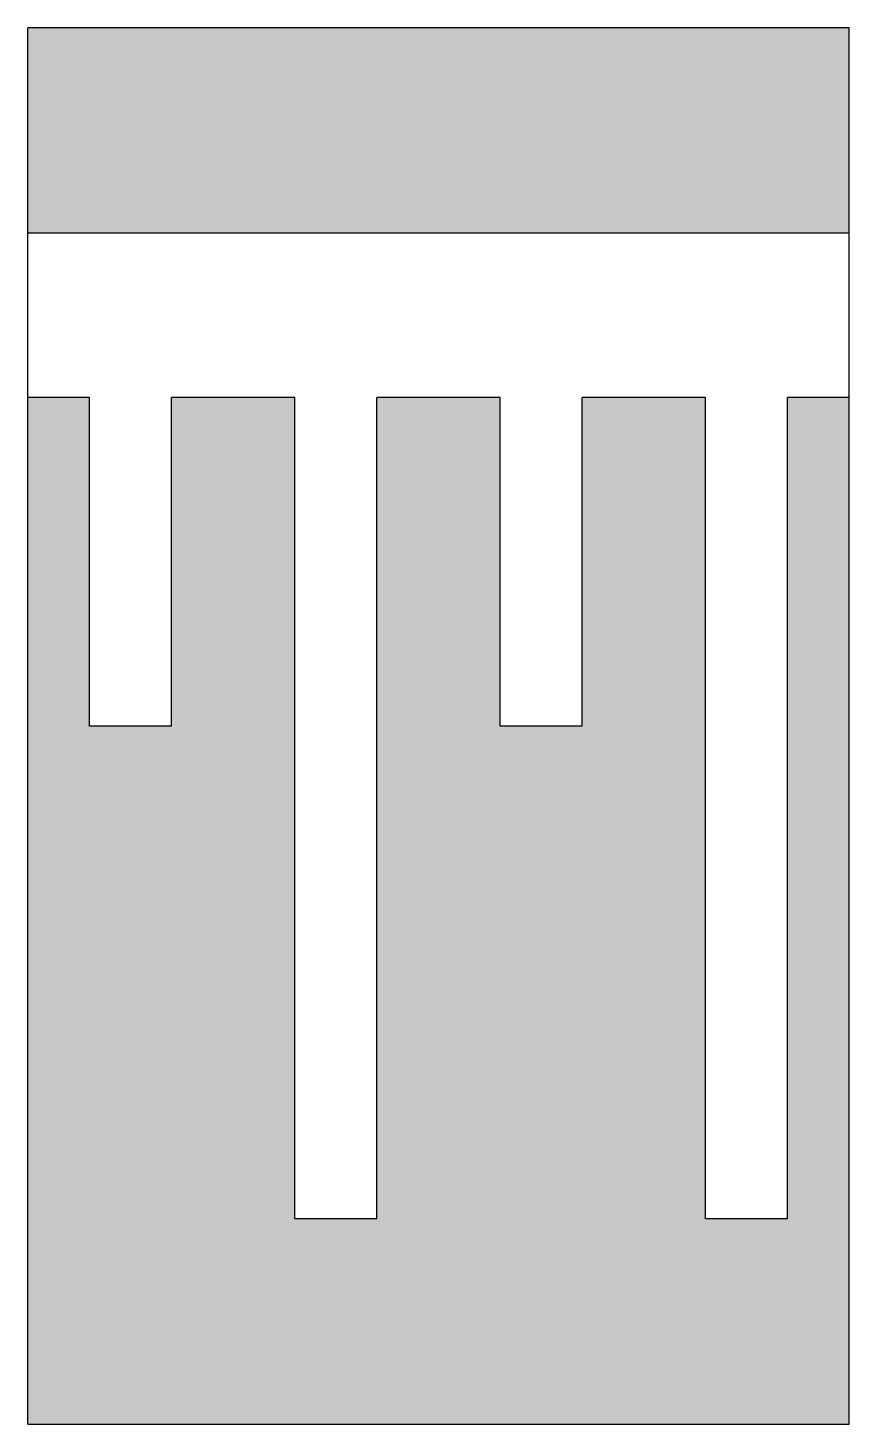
# Model space of a CAD drawing. Header units: metres. Extents: x 0 to 1, y 0 to 1.7.
import ezdxf

# ---------------------------------------------------------------- set-up
doc = ezdxf.new("R2010")
doc.units = ezdxf.units.M
doc.header["$LTSCALE"] = 0.2

msp = doc.modelspace()

# ---------------------------------------------------------------- hatches: boundary and pattern name
h = msp.add_hatch(color=254)
h.dxf.hatch_style = 1
h.paths.add_polyline_path([(1, 1.7), (0, 1.7), (0, 1.45), (1, 1.45)])
h.paths.add_polyline_path([(0.825, 1.25), (0.675, 1.25), (0.675, 0.85), (0.575, 0.85), (0.575, 1.25), (0.425, 1.25), (0.425, 0.25), (0.325, 0.25), (0.325, 1.25), (0.175, 1.25), (0.175, 0.85), (0.075, 0.85), (0.075, 1.25), (0, 1.25), (0, 0), (1, 0), (1, 1.25), (0.925, 1.25), (0.925, 0.25), (0.825, 0.25)])

# ---------------------------------------------------------------- linework, layer by layer
for p, q in [((1, 1.7), (0, 1.7)), ((0, 0), (0, 1.7)), ((1, 0), (1, 1.7)), ((1, 1.45), (0, 1.45)), ((0.075, 1.25), (0, 1.25)), ((0.075, 0.85), (0.075, 1.25)), ((0.325, 1.25), (0.175, 1.25)), ((0.175, 0.85), (0.175, 1.25)), ((0.325, 0.25), (0.325, 1.25)), ((0.575, 1.25), (0.425, 1.25)), ((0.425, 0.25), (0.425, 1.25)), ((0.575, 0.85), (0.575, 1.25)), ((0.825, 1.25), (0.675, 1.25)), ((0.675, 0.85), (0.675, 1.25)), ((0.825, 0.25), (0.825, 1.25)), ((1, 1.25), (0.925, 1.25)), ((0.925, 0.25), (0.925, 1.25)), ((0.175, 0.85), (0.075, 0.85)), ((0.675, 0.85), (0.575, 0.85)), ((0.425, 0.25), (0.325, 0.25)), ((0.925, 0.25), (0.825, 0.25)), ((0, 0), (1, 0))]:
    msp.add_line(p, q)

doc.saveas('drawing.dxf')
